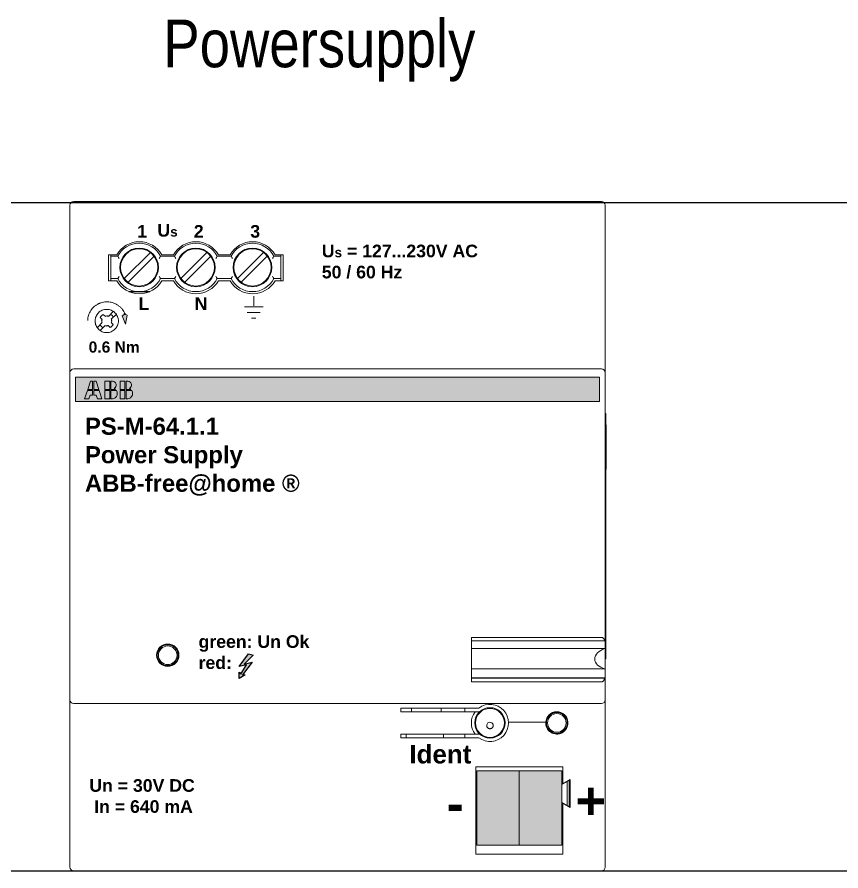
# Model space of a CAD drawing. Header units: millimetres. Extents: x -242231 to 419123, y -2399 to 525285.
# Drawn here: x -28270 to -25792, y 99500 to 102068 of the extents above; entities that cross this region are included whole.
import ezdxf

# ---------------------------------------------------------------- set-up
doc = ezdxf.new("R2010")
doc.units = ezdxf.units.MM
doc.layers.add('F-Einlinumynd', color=254, linetype='Continuous')
doc.layers.add('R-lagnir', color=7, linetype='Continuous', lineweight=25)
doc.styles.add('Greinamerkingar', font='ARIALN.TTF')
doc.styles.get("Standard").update_dxf_attribs({"font": 'arial.ttf'})

# ---------------------------------------------------------------- blocks, each defined once
blk = doc.blocks.new('ABB f@h PS-M-64.1.1 Power Supply')
at = {"lineweight": 0}
h = blk.add_hatch(color=256, dxfattribs=at)
h.dxf.hatch_style = 1
edge = h.paths.add_edge_path()
edge.add_spline(control_points=[(7.36, 47.3), (7.38, 47.3), (7.42, 47.32), (7.45, 47.36), (7.45, 47.37)], knot_values=[0, 0, 0, 0, 0.568523, 1, 1, 1, 1], degree=3, periodic=0)
edge.add_spline(control_points=[(7.45, 47.37), (7.45, 47.39), (7.44, 47.43), (7.4, 47.45), (7.37, 47.45), (7.36, 47.44)], knot_values=[0, 0, 0, 0, 0.500127, 0.744209, 1, 1, 1, 1], degree=3, periodic=0)
edge.add_spline(control_points=[(7.36, 47.44), (7.34, 47.44), (7.3, 47.42), (7.27, 47.39), (7.27, 47.37)], knot_values=[0, 0, 0, 0, 0.568783, 1, 1, 1, 1], degree=3, periodic=0)
edge.add_spline(control_points=[(7.27, 47.37), (7.28, 47.36), (7.29, 47.34), (7.3, 47.31), (7.33, 47.29), (7.35, 47.3), (7.36, 47.3)], knot_values=[0, 0, 0, 0, 0.290302, 0.547147, 0.761356, 1, 1, 1, 1], degree=3, periodic=0)
h.paths.add_polyline_path([(7.7, 47.22), (7.36, 47.37), (7.04, 47.16), (7.47, 46.03)])
edge = h.paths.add_edge_path()
edge.add_spline(control_points=[(6.52, 48.51), (6.61, 48.44), (6.81, 48.28), (7.07, 48.02), (7.28, 47.72), (7.35, 47.49), (7.36, 47.37)], knot_values=[0, 0, 0, 0, 0.256099, 0.511924, 0.758333, 1, 1, 1, 1], degree=3, periodic=0)
edge.add_line((7.45, 47.37), (7.36, 47.37))
h = blk.add_hatch(color=1)
h.dxf.hatch_style = 1
h.paths.add_polyline_path([(71.25, 35.6), (71.25, 38.9), (0.75, 38.9), (0.75, 35.6)])
h = blk.add_hatch(color=256)
h.dxf.hatch_style = 1
h.paths.add_polyline_path([(2.38, 37.25), (3.05, 37.25), (3.05, 38.35), (2.75, 38.35)])
h.paths.add_polyline_path([(3.2, 37.25), (3.88, 37.25), (3.5, 38.35), (3.2, 38.35)])
h.paths.add_polyline_path([(3.21, 37.09), (3.2, 36.45), (3.54, 36.45), (3.71, 36), (4.29, 36), (3.92, 37.09)])
h.paths.add_polyline_path([(3.05, 37.09), (2.34, 37.09), (1.96, 36), (2.55, 36), (2.72, 36.45), (3.05, 36.45)])
h = blk.add_hatch(color=256)
h.dxf.hatch_style = 1
h.paths.add_polyline_path([(5.34, 37.24), (5.34, 38.35), (4.7, 38.35), (4.7, 37.24)])
h.paths.add_polyline_path([(5.5, 37.25), (6.14, 37.25, 0.073983), (5.94, 37.38, 0.788319), (5.72, 38.35), (5.49, 38.35)])
h.paths.add_polyline_path([(5.5, 35.98, 0.670092), (6.24, 37.09), (5.5, 37.09)])
h.paths.add_polyline_path([(5.34, 37.09), (4.7, 37.09), (4.7, 35.99), (5.34, 35.99)])
h = blk.add_hatch(color=256)
h.dxf.hatch_style = 1
h.paths.add_polyline_path([(6.76, 37.24), (7.4, 37.24), (7.4, 38.35), (6.76, 38.35)])
h.paths.add_polyline_path([(7.55, 37.25), (8.2, 37.25, 0.073983), (8, 37.38, 0.788319), (7.77, 38.35), (7.55, 38.35)])
h.paths.add_polyline_path([(7.55, 35.98, 0.670092), (8.3, 37.09), (7.55, 37.09)])
h.paths.add_polyline_path([(7.4, 37.09), (6.76, 37.09), (6.76, 35.99), (7.4, 35.99)])
h = blk.add_hatch(color=256)
h.dxf.hatch_style = 1
h.paths.add_polyline_path([(24.52, 0.55), (23.43, 0.29), (24.64, 1.49), (24.03, 1.67), (22.74, -0.01), (23.75, 0.19), (22.97, -1.06), (22.75, -0.77), (22.75, -1.64), (23.56, -1.12), (23.21, -1.13)])
at = {"true_color": 0x000000}
h = blk.add_hatch(color=18, dxfattribs=at)
h.dxf.hatch_style = 1
h.paths.add_polyline_path([(60.45, -14.02), (54.75, -14.02), (54.75, -24.02), (60.45, -24.02)])
h = blk.add_hatch(color=1)
h.dxf.hatch_style = 1
h.paths.add_polyline_path([(66.15, -14.02), (60.45, -14.02), (60.45, -24.02), (66.15, -24.02)])
at = {"color": 7, "linetype": 'Continuous', "lineweight": 0}
for p, q in [((0, -27), (0, 62)), ((0.5, 62.5), (71.5, 62.5)), ((72, 3.44), (72, 62)), ((5.2, 55.35), (5.2, 51.85)), ((6.3, 55.35), (5.2, 55.35)), ((5.5, 51.85), (5.5, 55.35)), ((5.5, 55.15), (6.43, 55.15)), ((10.81, 55.65), (7.31, 52.15)), ((7.81, 51.65), (11.31, 55.15)), ((12.19, 55.15), (14.05, 55.15)), ((13.92, 55.35), (12.36, 55.35)), ((18.43, 55.65), (14.93, 52.15)), ((18.93, 55.15), (15.43, 51.65)), ((19.81, 55.15), (21.67, 55.15)), ((21.54, 55.35), (19.98, 55.35)), ((26.05, 55.65), (22.55, 52.15)), ((26.55, 55.15), (23.05, 51.65)), ((27.43, 55.15), (28.36, 55.15)), ((28.7, 55.35), (27.6, 55.35)), ((28.36, 55.35), (28.36, 51.85)), ((28.7, 51.85), (28.7, 55.35)), ((5.2, 51.85), (6.3, 51.85)), ((6.43, 52.15), (5.5, 52.15)), ((14.05, 52.15), (12.19, 52.15)), ((12.36, 51.85), (13.92, 51.85)), ((21.67, 52.15), (19.81, 52.15)), ((19.98, 51.85), (21.54, 51.85)), ((28.36, 52.15), (27.43, 52.15)), ((27.6, 51.85), (28.7, 51.85)), ((24.72, 49.77), (24.72, 48.47)), ((25.97, 48.35), (23.48, 48.35)), ((4.18, 47.1), (4.14, 47.03)), ((4.25, 47.14), (4.18, 47.1)), ((4.34, 47.24), (4.25, 47.14)), ((4.48, 47.33), (4.34, 47.24)), ((4.76, 47.05), (4.48, 47.33)), ((4.73, 47.1), (4.69, 47.12)), ((4.76, 47.08), (4.73, 47.1)), ((4.85, 47.08), (4.76, 47.08)), ((4.94, 47.12), (4.85, 47.08)), ((4.96, 47.14), (4.94, 47.12)), ((4.96, 47.14), (4.98, 47.12)), ((4.98, 47.12), (5.03, 47.1)), ((5.03, 47.1), (5.05, 47.08)), ((5.05, 47.08), (5.14, 47.08)), ((5.14, 47.08), (5.19, 47.1)), ((5.83, 47.71), (5.17, 47.05)), ((5.19, 47.1), (5.21, 47.12)), ((5.21, 47.12), (5.26, 47.14)), ((5.51, 47.3), (5.44, 47.33)), ((5.56, 47.26), (5.51, 47.3)), ((6.22, 47.33), (5.56, 46.67)), ((5.62, 47.21), (5.56, 47.26)), ((5.72, 47.12), (5.62, 47.21)), ((5.76, 47.05), (5.72, 47.12)), ((7.36, 47.37), (7.04, 47.16)), ((7.04, 47.16), (7.47, 46.03)), ((7.7, 47.22), (7.36, 47.37)), ((7.45, 47.37), (7.36, 47.37)), ((7.47, 46.03), (7.7, 47.22)), ((25.59, 47.59), (23.83, 47.59)), ((4.34, 46.23), (3.68, 45.59)), ((4.05, 45.94), (4.07, 45.89)), ((4.09, 46.99), (4.07, 46.92)), ((4.34, 46.64), (4.07, 46.92)), ((4.14, 47.03), (4.09, 46.99)), ((4.25, 46.44), (4.28, 46.46)), ((4.25, 46.44), (4.28, 46.41)), ((4.28, 46.16), (4.25, 46.14)), ((4.3, 46.67), (4.28, 46.71)), ((4.28, 46.46), (4.3, 46.51)), ((4.28, 46.41), (4.3, 46.37)), ((4.3, 46.21), (4.28, 46.16)), ((4.3, 46.62), (4.3, 46.67)), ((4.32, 46.57), (4.3, 46.62)), ((4.3, 46.53), (4.32, 46.57)), ((4.3, 46.51), (4.3, 46.53)), ((4.3, 46.37), (4.3, 46.21)), ((5.83, 45.98), (5.56, 46.26)), ((5.58, 46.64), (5.6, 46.69)), ((5.58, 46.55), (5.58, 46.64)), ((5.6, 46.53), (5.58, 46.55)), ((5.62, 46.44), (5.58, 46.35)), ((5.58, 46.35), (5.58, 46.26)), ((5.58, 46.26), (5.6, 46.23)), ((5.6, 46.69), (5.62, 46.71)), ((5.62, 46.48), (5.6, 46.53)), ((5.6, 46.23), (5.6, 46.19)), ((5.6, 46.19), (5.65, 46.16)), ((5.62, 46.71), (5.65, 46.76)), ((5.65, 46.46), (5.62, 46.48)), ((5.65, 46.46), (5.62, 46.44)), ((5.74, 45.84), (5.83, 45.98)), ((5.81, 47.01), (5.76, 47.05)), ((5.83, 46.94), (5.81, 47.01)), ((25, 46.83), (24.44, 46.83)), ((4.07, 45.89), (4.12, 45.82)), ((4.73, 45.84), (4.09, 45.21)), ((4.12, 45.82), (4.32, 45.62)), ((4.32, 45.62), (4.39, 45.59)), ((4.39, 45.59), (4.44, 45.55)), ((4.71, 45.8), (4.66, 45.78)), ((4.87, 45.8), (4.71, 45.8)), ((4.92, 45.78), (4.87, 45.8)), ((4.94, 45.75), (4.92, 45.78)), ((4.94, 45.75), (4.96, 45.78)), ((4.96, 45.78), (5.01, 45.8)), ((5.01, 45.8), (5.03, 45.8)), ((5.03, 45.8), (5.08, 45.82)), ((5.08, 45.82), (5.12, 45.82)), ((5.12, 45.82), (5.17, 45.8)), ((5.42, 45.57), (5.14, 45.84)), ((5.17, 45.8), (5.19, 45.78)), ((5.19, 45.78), (5.24, 45.75)), ((5.42, 45.57), (5.49, 45.62)), ((5.49, 45.62), (5.53, 45.64)), ((5.53, 45.64), (5.6, 45.69)), ((5.6, 45.69), (5.65, 45.75)), ((5.65, 45.75), (5.74, 45.84)), ((0.5, 40), (71.5, 40)), ((0.75, 38.9), (0.75, 35.6)), ((71.25, 38.9), (0.75, 38.9)), ((71.25, 35.6), (71.25, 38.9)), ((0.75, 35.6), (71.25, 35.6)), ((72.1, 34), (72, 34)), ((72.1, 34), (72.1, 1)), ((72.1, 32.5), (72.15, 32.5)), ((72.15, 32.5), (72.15, 26.5)), ((72.1, 26.5), (72.15, 26.5)), ((54, 3.9), (71.5, 3.9)), ((54, -2.08), (54, 3.9)), ((54, 3.42), (71.95, 3.42)), ((54, 2.42), (72, 2.42)), ((72, -1.52), (72, 3.44)), ((72.1, 1), (72, 1)), ((54, -0.33), (72, -0.33)), ((72, -1.52), (54, -1.52)), ((54, -1.56), (71.95, -1.56)), ((54, -2.08), (71.5, -2.08)), ((72, -27), (72, -1.52)), ((71.5, -5), (0.5, -5)), ((44.5, -5.6), (55, -5.6)), ((44.5, -6.1), (44.5, -5.6)), ((45.95, -5.6), (45.95, -6.1)), ((49.95, -6.1), (49.95, -5.6)), ((53.1, -5.6), (53.1, -6.1)), ((55.1, -6.1), (44.5, -6.1)), ((59, -7.5), (64, -7.5)), ((44.5, -9.1), (55.1, -9.1)), ((44.5, -9.6), (44.5, -9.1)), ((45.25, -9.1), (45.25, -9.6)), ((50.25, -9.6), (50.25, -9.1)), ((53.1, -9.1), (53.1, -9.6)), ((55, -9.6), (44.5, -9.6)), ((66.3, -13.5), (54.6, -13.5)), ((54.6, -13.5), (54.6, -25.25)), ((66.3, -15.8), (66.3, -13.5)), ((54.75, -14.02), (66.15, -14.02)), ((54.75, -14.02), (54.75, -24.02)), ((60.45, -14.02), (60.45, -24.02)), ((66.15, -14.02), (66.15, -24.02)), ((54.6, -15.5), (54.75, -15.5)), ((54.75, -15.81), (54.6, -15.9)), ((66.15, -15.9), (67.15, -15.32)), ((66.15, -15.5), (66.3, -15.5)), ((67.3, -15.22), (66.3, -15.8)), ((66.9, -18.73), (66.9, -15.47)), ((67.15, -15.32), (67.15, -18.87)), ((67.3, -18.98), (67.3, -15.22)), ((54.6, -18.3), (54.75, -18.39)), ((66.15, -18.3), (67.15, -18.87)), ((54.6, -19.5), (54.75, -19.5)), ((66.15, -19.5), (66.3, -19.5)), ((66.3, -18.4), (67.3, -18.98)), ((66.3, -25.25), (66.3, -18.4)), ((54.6, -21.5), (54.75, -21.5)), ((66.15, -21.5), (66.3, -21.5)), ((54.75, -24.02), (66.15, -24.02)), ((54.6, -25.25), (66.3, -25.25)), ((71.5, -27.5), (0.5, -27.5))]:
    blk.add_line(p, q, dxfattribs=at)
at = {"color": 7, "linetype": 'Continuous'}
blk.add_line((7.92, 50.4), (10.74, 50.4), dxfattribs=at)
at = {"lineweight": 0}
for points in [[(3.05, 38.35), (3.05, 37.25), (2.38, 37.25), (2.75, 38.35), (3.05, 38.35)], [(3.2, 38.35), (3.5, 38.35), (3.88, 37.25), (3.2, 37.25), (3.2, 38.35)], [(5.72, 38.35), (5.49, 38.35), (5.5, 37.25), (6.14, 37.25)], [(7.77, 38.35), (7.55, 38.35), (7.55, 37.25), (8.2, 37.25)], [(2.34, 37.09), (3.05, 37.09), (3.05, 36.45), (2.72, 36.45), (2.55, 36), (1.96, 36), (2.34, 37.09)], [(3.21, 37.09), (3.92, 37.09), (4.29, 36), (3.71, 36), (3.54, 36.45), (3.2, 36.45), (3.21, 37.09)], [(6.25, 37.09), (5.5, 37.09), (5.5, 35.98)], [(8.3, 37.09), (7.55, 37.09), (7.55, 35.98)]]:
    blk.add_lwpolyline(points, dxfattribs=at)
for points in [[(4.7, 38.35), (5.34, 38.35), (5.34, 37.24), (4.7, 37.24)], [(6.76, 38.35), (7.4, 38.35), (7.4, 37.24), (6.76, 37.24)], [(4.7, 37.09), (5.34, 37.09), (5.34, 35.99), (4.7, 35.99)], [(6.76, 37.09), (7.4, 37.09), (7.4, 35.99), (6.76, 35.99)]]:
    blk.add_lwpolyline(points, close=True, dxfattribs=at)
blk.add_lwpolyline([(24.03, 1.67), (24.64, 1.49), (23.43, 0.29), (24.52, 0.55), (23.21, -1.13), (23.56, -1.12), (22.75, -1.64), (22.75, -0.77), (22.97, -1.06), (23.75, 0.19), (22.74, -0.01), (24.03, 1.67)])
at = {"color": 7, "linetype": 'Continuous', "lineweight": 0}
for centre, radius in [((9.31, 53.65), 2.6), ((9.31, 53.65), 2.5), ((16.93, 53.65), 2.6), ((16.93, 53.65), 2.5), ((24.55, 53.65), 2.6), ((24.55, 53.65), 2.5), ((13.15, 1.5), 1.51), ((13.15, 1.5), 1.45), ((13.15, 1.5), 1.4), ((13.15, 1.5), 1.25), ((56.5, -7.6), 2.05), ((56.5, -7.6), 1.94), ((65.5, -7.6), 1.45), ((65.5, -7.6), 1.4), ((65.5, -7.6), 1.25)]:
    blk.add_circle(centre, radius, dxfattribs=at)
for centre, radius, start, end in [((0.5, 62), 0.5, 90, 180), ((71.5, 62), 0.5, 0, 90), ((9.33, 53.6), 3.5, 30, 150), ((9.31, 53.65), 3.25, 27.4864, 152.5136), ((16.95, 53.6), 3.5, 30, 150), ((16.93, 53.65), 3.25, 27.4864, 152.5136), ((24.57, 53.6), 3.5, 30, 150), ((24.55, 53.65), 3.25, 27.4864, 152.5136), ((16.58, 61.31), 11.88, 211.2527, 212.9606), ((2.03, 61.32), 11.89, 327.04, 328.7467), ((24.2, 61.31), 11.88, 211.2527, 212.9606), ((9.65, 61.32), 11.89, 327.04, 328.7467), ((31.57, 61.15), 11.58, 211.2303, 212.983), ((17.27, 61.32), 11.89, 327.04, 328.7467), ((9.33, 53.6), 3.5, 210, 330), ((16.59, 45.98), 11.89, 147.04, 148.7467), ((9.31, 53.65), 3.25, 207.4864, 332.5136), ((2.04, 45.99), 11.88, 31.2527, 32.9606), ((16.95, 53.6), 3.5, 210, 330), ((24.21, 45.98), 11.89, 147.04, 148.7467), ((16.93, 53.65), 3.25, 207.4864, 332.5136), ((9.66, 45.99), 11.88, 31.2527, 32.9606), ((24.57, 53.6), 3.5, 210, 330), ((31.83, 45.98), 11.89, 147.04, 148.7467), ((24.55, 53.65), 3.25, 207.4864, 332.5136), ((17.53, 46.15), 11.58, 31.2303, 32.983), ((0.5, 39.5), 0.5, 90, 180), ((71.5, 39.5), 0.5, 0, 90), ((0.5, -4.5), 0.5, 180, 270), ((71.5, -4.5), 0.5, 270, 0), ((56.5, -7.6), 2.5, 233.1301, 126.8699), ((56.5, -7.6), 2.5, 143.1301, 216.8699), ((65.5, -7.6), 1.5, 4.4913, 176.1774), ((56.5, -7.95), 0.436, 127.0842, 227.6438), ((56.5, -7.95), 0.438, 52.8868, 127.1132), ((65.52, -7.6), 1.48, 3.141, 4.4912), ((0.5, -27), 0.5, 180, 270), ((71.5, -27), 0.5, 270, 0)]:
    blk.add_arc(centre, radius, start, end, dxfattribs=at)
at = {"lineweight": 0}
for centre, radius, start, end in [((5.71, 37.84), 0.514, 296.7689, 89.6266), ((7.77, 37.84), 0.514, 296.7689, 89.6266), ((5.64, 36.69), 0.722, 258.0548, 33.7809), ((5.59, 36.65), 0.815, 47.0971, 64.0698), ((7.7, 36.69), 0.722, 258.0548, 33.7809), ((7.65, 36.65), 0.815, 47.0971, 64.0698)]:
    blk.add_arc(centre, radius, start, end, dxfattribs=at)
at = {"color": 7, "linetype": 'Continuous', "lineweight": 0}
for centre, major_axis, ratio, start_param, end_param in [((72.93, 1.09), (2.33, 0.18), 0.639113, 1.933787, 4.252346), ((65.5, -7.6), (0, 1.5), 1, 1.504342, 4.712126), ((65.5, -7.6), (0, 1.5), 1, -1.571059, -1.515976)]:
    blk.add_ellipse(centre, major_axis=major_axis, ratio=ratio, start_param=start_param, end_param=end_param, dxfattribs=at)
for points, knots in [([(2.38, 46.51), (2.38, 46.74), (2.46, 47.21), (2.72, 47.75), (3, 48.13), (3.24, 48.38), (3.48, 48.56), (3.66, 48.67), (3.76, 48.72), (3.84, 48.76), (3.92, 48.8), (4.03, 48.85), (4.23, 48.92), (4.51, 49), (4.86, 49.03), (5.33, 49.02), (5.91, 48.88), (6.32, 48.65), (6.52, 48.51)], [0, 0, 0, 0, 0.125704, 0.250096, 0.312337, 0.374698, 0.437373, 0.468938, 0.484795, 0.50071, 0.51677, 0.532735, 0.56441, 0.626966, 0.688908, 0.750611, 0.874181, 1, 1, 1, 1]), ([(6.52, 48.51), (6.61, 48.44), (6.81, 48.28), (7.07, 48.02), (7.28, 47.72), (7.35, 47.49), (7.36, 47.37)], [0, 0, 0, 0, 0.256099, 0.511924, 0.758333, 1, 1, 1, 1]), ([(4.94, 48.01), (4.88, 48.01), (4.78, 48.01), (4.57, 47.98), (4.33, 47.9), (4.06, 47.76), (3.83, 47.57), (3.64, 47.34), (3.49, 47.07), (3.42, 46.83), (3.39, 46.62), (3.38, 46.46), (3.39, 46.3), (3.42, 46.09), (3.49, 45.85), (3.64, 45.58), (3.83, 45.34), (4.06, 45.15), (4.33, 45), (4.57, 44.92), (4.78, 44.89), (4.88, 44.89), (4.94, 44.89)], [0, 0, 0, 0, 0.032805, 0.064897, 0.12743, 0.18863, 0.249224, 0.309818, 0.371018, 0.433551, 0.465643, 0.498448, 0.531305, 0.563543, 0.626581, 0.688437, 0.749693, 0.810833, 0.872389, 0.935078, 0.967193, 1, 1, 1, 1]), ([(4.94, 44.89), (4.99, 44.89), (5.1, 44.89), (5.31, 44.92), (5.55, 45), (5.82, 45.15), (6.06, 45.34), (6.25, 45.58), (6.4, 45.85), (6.48, 46.09), (6.51, 46.3), (6.52, 46.46), (6.51, 46.62), (6.48, 46.83), (6.4, 47.07), (6.25, 47.34), (6.06, 47.57), (5.82, 47.76), (5.55, 47.9), (5.31, 47.98), (5.1, 48.01), (4.99, 48.01), (4.94, 48.01)], [0, 0, 0, 0, 0.032657, 0.064719, 0.127523, 0.18935, 0.250766, 0.312182, 0.374009, 0.436812, 0.468874, 0.501532, 0.534137, 0.566054, 0.628358, 0.689536, 0.7503, 0.811179, 0.872655, 0.935305, 0.967345, 1, 1, 1, 1]), ([(7.36, 47.44), (7.34, 47.44), (7.3, 47.42), (7.27, 47.39), (7.27, 47.37)], [0, 0, 0, 0, 0.568783, 1, 1, 1, 1]), ([(7.27, 47.37), (7.28, 47.36), (7.29, 47.34), (7.3, 47.31), (7.33, 47.29), (7.35, 47.3), (7.36, 47.3)], [0, 0, 0, 0, 0.290302, 0.547147, 0.761356, 1, 1, 1, 1]), ([(7.45, 47.37), (7.45, 47.39), (7.44, 47.43), (7.4, 47.45), (7.37, 47.45), (7.36, 47.44)], [0, 0, 0, 0, 0.500127, 0.744209, 1, 1, 1, 1]), ([(7.36, 47.3), (7.38, 47.3), (7.42, 47.32), (7.45, 47.36), (7.45, 47.37)], [0, 0, 0, 0, 0.568523, 1, 1, 1, 1]), ([(71.95, 3.42), (71.94, 3.47), (71.9, 3.58), (71.83, 3.7), (71.75, 3.79), (71.68, 3.85), (71.6, 3.89), (71.53, 3.9), (71.5, 3.9)], [0, 0, 0, 0, 0.235261, 0.476048, 0.600396, 0.728711, 0.86214, 1, 1, 1, 1]), ([(72, 3.44), (72, 3.43), (72, 3.43), (71.99, 3.43), (71.99, 3.43), (71.97, 3.42), (71.96, 3.42), (71.95, 3.42)], [0, 0, 0, 0, 0.096051, 0.178846, 0.288345, 0.589601, 1, 1, 1, 1]), ([(71.5, -2.08), (71.52, -2.08), (71.55, -2.08), (71.61, -2.06), (71.68, -2.02), (71.75, -1.96), (71.81, -1.89), (71.86, -1.81), (71.91, -1.71), (71.94, -1.62), (71.95, -1.56)], [0, 0, 0, 0, 0.065992, 0.131607, 0.260625, 0.38717, 0.511785, 0.635043, 0.757354, 1, 1, 1, 1]), ([(71.95, -1.56), (71.96, -1.56), (71.97, -1.56), (71.98, -1.56), (71.99, -1.55), (72, -1.55), (72, -1.55), (72, -1.55)], [0, 0, 0, 0, 0.411037, 0.712728, 0.82228, 0.90496, 1, 1, 1, 1]), ([(56.76, -7.6), (56.79, -7.62), (56.83, -7.66), (56.88, -7.73), (56.92, -7.81), (56.94, -7.9), (56.94, -7.99), (56.92, -8.07), (56.89, -8.16), (56.84, -8.23), (56.77, -8.29), (56.7, -8.34), (56.62, -8.37), (56.53, -8.39), (56.44, -8.38), (56.35, -8.36), (56.27, -8.32), (56.23, -8.29), (56.2, -8.27)], [0, 0, 0, 0, 0.062506, 0.12498, 0.187428, 0.249858, 0.312282, 0.37471, 0.437156, 0.499627, 0.562129, 0.62466, 0.687215, 0.749787, 0.812363, 0.87493, 0.937479, 1, 1, 1, 1])]:
    blk.add_open_spline(points, degree=3, knots=knots, dxfattribs=at)
at = {"attachment_point": 1}
for s, insert, char_height, width in [('{\\fArial|b1|i0|c0|p34;1}', (9.04, 59.35), 1.7, 4.6395), ('{\\fArial|b1|i0|c0|p34;U\\H0.76471x;s\\H1.30769x; }', (11.76, 59.49), 1.7, 35.2184), ('{\\fArial|b1|i0|c0|p34;2}', (16.66, 59.35), 1.7, 4.6395), ('{\\fArial|b1|i0|c0|p34;3}', (24.26, 59.35), 1.7, 4.6395), ('{\\fArial|b1|i0|c0|p34;U\\H0.76471x;s\\H1.30769x; = 127...230V AC\\P50 / 60 Hz}', (33.88, 56.71), 1.7, 35.2184), ('{\\fArial|b1|i0|c0|p34;L\\H1x; }', (9.21, 49.62), 1.7, 35.2184), ('{\\fArial|b1|i0|c0|p34;N }', (16.77, 49.62), 1.7, 35.2184), ('{\\fArial|b1|i0|c0|p34;0.6 Nm}', (2.51, 43.69), 1.5, 16.6516), ('{\\fArial|b1|i0|c0|p34;green: Un Ok\\Pred:}', (17.3, 4.19), 1.7, 35.2184), ('{\\fArial|b1|i0|c0|p34;Ident}', (45.66, -10.55), 2.5, 35.2184), ('{\\fArial|b1|i0|c0|p34;Un = 30V DC\\P In = 640 mA}', (2.6, -15.16), 1.7, 35.2184), ('{\\fArial|b1|i0|c0|p34;+}', (68.03, -15.56), 5, 35.2184), ('{\\fArial|b1|i0|c0|p34;-}', (50.66, -15.91), 5, 35.2184)]:
    blk.add_mtext(s, dxfattribs=dict(at, insert=insert, char_height=char_height, width=width))
at = {"insert": (2.01, 33.45), "char_height": 2.3, "attachment_point": 1}
blk.add_mtext_dynamic_manual_height_columns('{\\fArial|b1|i0|c0|p34;PS-M-64.1.1\\PPower Supply\\P\\pxsm1;ABB-free@home ®}', width=48.884, gutter_width=0, heights=[11.49], dxfattribs=at)

msp = doc.modelspace()

# ---------------------------------------------------------------- linework, layer by layer
at = {"layer": 'R-lagnir', "color": 85, "true_color": 0x58ba48}
for p, q in [((-45072.415, 101509.892), (1191.003, 101509.892)), ((-45061.188, 99500.12), (1436.288, 99500.12))]:
    msp.add_line(p, q, dxfattribs=at)

# ---------------------------------------------------------------- block references
at = {"xscale": 22.36467852061001, "yscale": 22.36467852061001, "zscale": 22.36467852061001}
msp.add_blockref('ABB f@h PS-M-64.1.1 Power Supply', (-28111.266, 100115.149), dxfattribs=at)

# ---------------------------------------------------------------- texts
at = {"layer": 'F-Einlinumynd', "style": 'Greinamerkingar'}
msp.add_text('Powersupply', height=143.19928, dxfattribs=at).set_placement((-27830.435, 101917.007))

doc.saveas('drawing.dxf')
